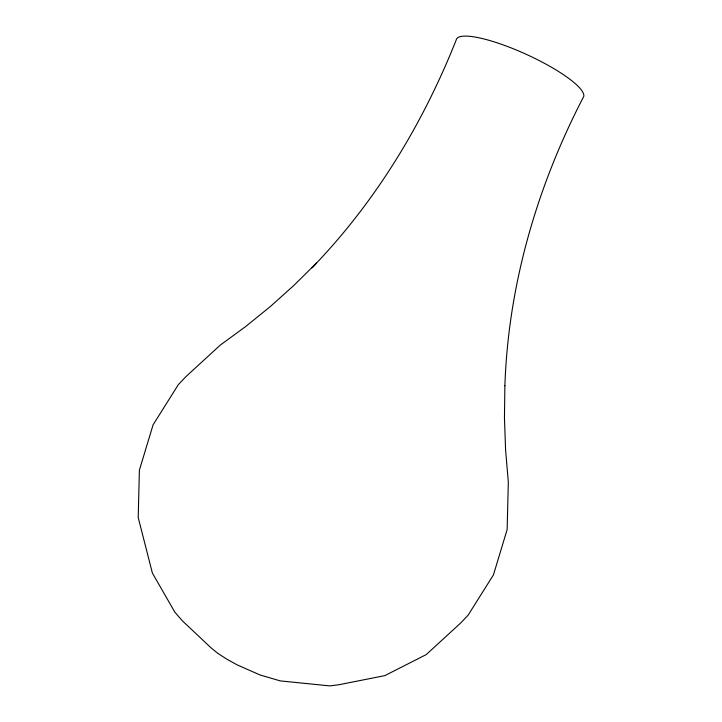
<?xml version="1.0" encoding="UTF-8"?>
<svg xmlns="http://www.w3.org/2000/svg" width="722" height="722" viewBox="0 0 722 722"><rect width="100%" height="100%" fill="white"/><g stroke="black" fill="none" stroke-linecap="round" stroke-linejoin="round"><path stroke-width="1.08" d="M504.886 385.81L504.452 417.948L505.599 450.086L508.324 482.143L507.142 529.533L493.433 574.902L468.127 615.153L460.681 622.996L426.269 654.574L384.844 675.621L339.214 684.682L329.828 685.9L280.253 680.9L260.01 674.953L237.213 664.899L226.78 659.141L217.963 653.428L211.365 648.13L182.458 620.902L174.85 612.175L152.396 573.087L138.209 517.548L139.391 470.157L153.1 424.789L178.415 384.537L185.852 376.703L220.264 345.116L245.751 326.479L270.308 306.57L293.872 285.434L316.407 263.133L311.994 267.781C375.106 202.711 422.776 124.067 456.169 40.062A69.844 15.234 24.5 0 1 522.737 52.742A69.844 15.234 24.5 0 1 583.791 96.351C537.276 185.798 508.27 284.757 504.886 385.81"/></g></svg>
